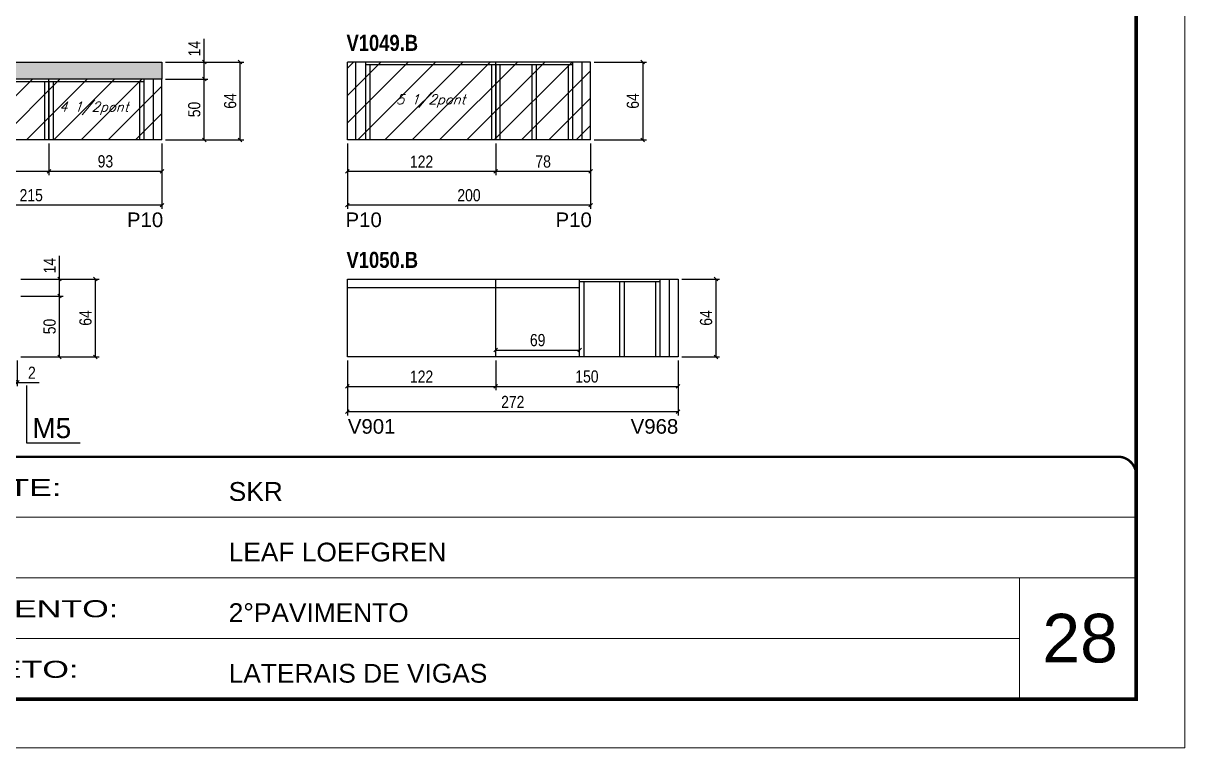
# Model space of a CAD drawing. Extents: x 3309 to 9563, y -2522 to 14608.
# Drawn here: x 8608 to 9563, y 6666 to 7262 of the extents above; entities that cross this region are included whole.
import ezdxf

# ---------------------------------------------------------------- set-up
doc = ezdxf.new("R2010")
doc.units = 0
doc.linetypes.add('CONTINUO', pattern=[0])
doc.linetypes.add('DASHED', pattern=[0.75, 0.5, -0.25])
for name, color, linetype in [('5', 5, 'Continuous'), ('COTA', 241, 'Continuous'), ('NOMENCLATURA', 7, 'Continuous'), ('Painéis', 200, 'Continuous'), ('SARR_2.2x7', 40, 'Continuous'), ('SARR_3.5x7', 81, 'Continuous'), ('texto', 7, 'Continuous')]:
    doc.layers.add(name, color=color, linetype=linetype)
for name, color, linetype, lineweight in [('CARIMBO', 255, 'Continuous', 9), ('Folhas', 255, 'Continuous', 9), ('Hachura', 251, 'Continuous', 9), ('SARRAFO DE PRESSAO', 251, 'DASHED', 9)]:
    doc.layers.add(name, color=color, linetype=linetype, lineweight=lineweight)
doc.styles.add('ARIAL', font='arial.ttf')
doc.styles.add('COTA TECNICA', font='techl___.ttf', dxfattribs={"height": 10})
doc.styles.add('Romans', font='romans.shx')
doc.styles.get("Standard").update_dxf_attribs({"font": 'arial.ttf'})
doc.styles.add('TECNICA', font='techb___.ttf', dxfattribs={"height": 10})
doc.styles.add('Tecnologia', font='')
doc.styles.get('Tecnologia').set_extended_font_data('Forgotten Futurist')
doc.dimstyles.new('PAINEL', dxfattribs={"dimtxt": 10, "dimasz": 3, "dimexe": 3, "dimexo": 3, "dimgap": 3, "dimtad": 1, "dimdec": 1, "dimzin": 12, "dimdsep": 46, "dimtxsty": 'COTA TECNICA', "dimblk1": 'OBLIQUE', "dimblk2": 'OBLIQUE', "dimsah": 1, "dimcen": 0.9, "dimclrd": 4, "dimclre": 4, "dimclrt": 240, "dimadec": 1, "dimazin": 3, "dimtfac": 1, "dimtdec": 1, "dimtmove": 0, "dimatfit": 3, "dimfxl": 1, "dimtolj": 1, "dimtzin": 12, "dimarcsym": 0})

# ---------------------------------------------------------------- blocks, each defined once
blk = doc.blocks.new('9999999999')
at = {"color": 30, "linetype": 'CONTINUO'}
for p, q in [((98564.56, 34379.64), (99583.98, 34379.64)), ((98564.56, 34329.83), (99487.98, 34329.83)), ((99583.98, 34329.83), (99487.98, 34329.83)), ((99487.98, 34329.83), (99487.98, 34230.21)), ((98564.56, 34280.02), (99487.98, 34280.02))]:
    blk.add_line(p, q, dxfattribs=at)
at = {"color": 30, "linetype": 'CONTINUO', "const_width": 2}
blk.add_lwpolyline([(99583.98, 34230.21), (99583.98, 34414.45, 0.414214), (99568.98, 34429.45), (98228.98, 34429.45, 0.414214), (98213.98, 34414.45), (98213.98, 34245.21, 0.414214), (98228.98, 34230.21), (99583.98, 34230.21)], format="xyb", dxfattribs=at)
at = {"layer": 'Folhas'}
blk.add_lwpolyline([(98138.98, 34190.21), (99623.98, 34190.21), (99623.98, 35240.21), (98138.98, 35240.21)], close=True, dxfattribs=at)
at = {"layer": 'Folhas', "color": 30, "const_width": 3}
blk.add_lwpolyline([(98213.98, 34230.21), (99583.98, 34230.21), (99583.98, 35200.21), (98213.98, 35200.21)], close=True, dxfattribs=at)
at = {"color": 7, "linetype": 'Continuous', "ltscale": 5, "style": 'ARIAL'}
for s, height, p in [('SKR', 15.483, (98837.68, 34393.13)), ('LEAF LOEFGREN', 15.4829, (98837.68, 34343.32)), ('2°PAVIMENTO', 15.4829, (98837.68, 34293.51)), ('LATERAIS DE VIGAS', 15.4829, (98837.68, 34243.7))]:
    blk.add_text(s, height=height, dxfattribs=at).set_placement(p)
at = {"layer": 'Folhas', "color": 7, "style": 'Tecnologia', "width": 1.5}
for s, p in [('CLIENTE:', (98573.65, 34397.17)), ('PAVIMENTO:', (98573.65, 34297.5)), ('PROJETO:', (98573.65, 34247.69))]:
    blk.add_text(s, height=14, dxfattribs=at).set_placement(p)
blk = doc.blocks.new('_Oblique')
at = {"color": 0, "linetype": 'ByBlock', "lineweight": -2}
blk.add_line((-0.5, -0.5), (0.5, 0.5), dxfattribs=at)
blk = doc.blocks.new('*D990')
at = {"layer": 'COTA', "color": 4, "linetype": 'ByBlock', "lineweight": -2, "transparency": 16777216}
for p, q in [((8628.67, 7163.07), (8628.67, 7137.15)), ((8721.67, 7163.07), (8721.67, 7137.15)), ((8721.67, 7140.15), (8628.67, 7140.15))]:
    blk.add_line(p, q, dxfattribs=at)
at = {"layer": 'Defpoints', "color": 0, "linetype": 'ByBlock', "transparency": 16777216}
for p in [(8628.67, 7166.07), (8721.67, 7166.07), (8628.67, 7140.15)]:
    blk.add_point(p, dxfattribs=at)
at = {"layer": 'COTA', "color": 4, "linetype": 'ByBlock', "lineweight": -2, "transparency": 16777216, "xscale": 3, "yscale": 3, "zscale": 3, "rotation": 180}
blk.add_blockref('_Oblique', (8628.67, 7140.15), dxfattribs=at)
at = {"layer": 'COTA', "color": 4, "linetype": 'ByBlock', "lineweight": -2, "transparency": 16777216, "xscale": 3, "yscale": 3, "zscale": 3}
blk.add_blockref('_Oblique', (8721.67, 7140.15), dxfattribs=at)
at = {"layer": 'COTA', "color": 240, "linetype": 'ByBlock', "transparency": 16777216, "insert": (8675.17, 7148.4), "char_height": 10, "attachment_point": 5, "style": 'COTA TECNICA'}
blk.add_mtext('\\A1;93', dxfattribs=at)
blk = doc.blocks.new('*D991')
at = {"layer": 'COTA', "color": 4, "linetype": 'ByBlock', "lineweight": -2, "transparency": 16777216}
for p, q in [((8506.67, 7163.07), (8506.67, 7137.15)), ((8628.67, 7163.07), (8628.67, 7137.15)), ((8628.67, 7140.15), (8506.67, 7140.15))]:
    blk.add_line(p, q, dxfattribs=at)
at = {"layer": 'Defpoints', "color": 0, "linetype": 'ByBlock', "transparency": 16777216}
for p in [(8506.67, 7166.07), (8628.67, 7166.07), (8506.67, 7140.15)]:
    blk.add_point(p, dxfattribs=at)
at = {"layer": 'COTA', "color": 4, "linetype": 'ByBlock', "lineweight": -2, "transparency": 16777216, "xscale": 3, "yscale": 3, "zscale": 3, "rotation": 180}
blk.add_blockref('_Oblique', (8506.67, 7140.15), dxfattribs=at)
at = {"layer": 'COTA', "color": 4, "linetype": 'ByBlock', "lineweight": -2, "transparency": 16777216, "xscale": 3, "yscale": 3, "zscale": 3}
blk.add_blockref('_Oblique', (8628.67, 7140.15), dxfattribs=at)
at = {"layer": 'COTA', "color": 240, "linetype": 'ByBlock', "transparency": 16777216, "insert": (8567.67, 7148.21), "char_height": 10, "attachment_point": 5, "style": 'COTA TECNICA'}
blk.add_mtext('\\A1;122', dxfattribs=at)
blk = doc.blocks.new('*D1002')
at = {"layer": 'COTA', "color": 4, "linetype": 'ByBlock', "lineweight": -2, "transparency": 16777216}
for p, q in [((8506.67, 7163.07), (8506.67, 7109.44)), ((8721.67, 7163.07), (8721.67, 7109.44)), ((8721.67, 7112.44), (8506.67, 7112.44))]:
    blk.add_line(p, q, dxfattribs=at)
at = {"layer": 'Defpoints', "color": 0, "linetype": 'ByBlock', "transparency": 16777216}
for p in [(8506.67, 7166.07), (8721.67, 7166.07), (8506.67, 7112.44)]:
    blk.add_point(p, dxfattribs=at)
at = {"layer": 'COTA', "color": 4, "linetype": 'ByBlock', "lineweight": -2, "transparency": 16777216, "xscale": 3, "yscale": 3, "zscale": 3, "rotation": 180}
blk.add_blockref('_Oblique', (8506.67, 7112.44), dxfattribs=at)
at = {"layer": 'COTA', "color": 4, "linetype": 'ByBlock', "lineweight": -2, "transparency": 16777216, "xscale": 3, "yscale": 3, "zscale": 3}
blk.add_blockref('_Oblique', (8721.67, 7112.44), dxfattribs=at)
at = {"layer": 'COTA', "color": 240, "linetype": 'ByBlock', "transparency": 16777216, "insert": (8614.17, 7120.55), "char_height": 10, "attachment_point": 5, "style": 'COTA TECNICA'}
blk.add_mtext('\\A1;215', dxfattribs=at)
blk = doc.blocks.new('*D1003')
at = {"layer": 'COTA', "color": 4, "lineweight": -2, "transparency": 16777216}
for p, q in [((8724.67, 7216.07), (8759.42, 7216.07)), ((8756.42, 7166.07), (8756.42, 7216.07)), ((8724.67, 7166.07), (8759.42, 7166.07))]:
    blk.add_line(p, q, dxfattribs=at)
at = {"layer": 'Defpoints', "color": 0, "transparency": 16777216}
for p in [(8721.67, 7216.07), (8756.42, 7216.07), (8721.67, 7166.07)]:
    blk.add_point(p, dxfattribs=at)
at = {"layer": 'COTA', "color": 4, "lineweight": -2, "transparency": 16777216, "xscale": 3, "yscale": 3, "zscale": 3}
for p, rotation in [((8756.42, 7216.07), 90), ((8756.42, 7166.07), 270)]:
    blk.add_blockref('_Oblique', p, dxfattribs=dict(at, rotation=rotation))
at = {"layer": 'COTA', "color": 240, "transparency": 16777216, "insert": (8748.31, 7191.07), "char_height": 10, "attachment_point": 5, "rotation": 90, "style": 'COTA TECNICA'}
blk.add_mtext('\\A1;50', dxfattribs=at)
blk = doc.blocks.new('*D1004')
at = {"layer": 'COTA', "color": 4, "lineweight": -2, "transparency": 16777216}
for p, q in [((8756.42, 7230.07), (8756.42, 7249.19)), ((8724.67, 7230.07), (8759.42, 7230.07)), ((8756.42, 7216.07), (8756.42, 7230.07)), ((8724.67, 7216.07), (8759.42, 7216.07))]:
    blk.add_line(p, q, dxfattribs=at)
at = {"layer": 'Defpoints', "color": 0, "transparency": 16777216}
for p in [(8721.67, 7230.07), (8756.42, 7230.07), (8721.67, 7216.07)]:
    blk.add_point(p, dxfattribs=at)
at = {"layer": 'COTA', "color": 4, "lineweight": -2, "transparency": 16777216, "xscale": 3, "yscale": 3, "zscale": 3}
for p, rotation in [((8756.42, 7230.07), 90), ((8756.42, 7216.07), 270)]:
    blk.add_blockref('_Oblique', p, dxfattribs=dict(at, rotation=rotation))
at = {"layer": 'COTA', "color": 240, "transparency": 16777216, "insert": (8748.35, 7241.13), "char_height": 10, "attachment_point": 5, "rotation": 90, "style": 'COTA TECNICA'}
blk.add_mtext('\\A1;14', dxfattribs=at)
blk = doc.blocks.new('*D1005')
at = {"layer": 'COTA', "color": 4, "lineweight": -2, "transparency": 16777216}
for p, q in [((8724.67, 7230.07), (8788.92, 7230.07)), ((8785.92, 7166.07), (8785.92, 7230.07)), ((8724.67, 7166.07), (8788.92, 7166.07))]:
    blk.add_line(p, q, dxfattribs=at)
at = {"layer": 'Defpoints', "color": 0, "transparency": 16777216}
for p in [(8721.67, 7230.07), (8785.92, 7230.07), (8721.67, 7166.07)]:
    blk.add_point(p, dxfattribs=at)
at = {"layer": 'COTA', "color": 4, "lineweight": -2, "transparency": 16777216, "xscale": 3, "yscale": 3, "zscale": 3}
for p, rotation in [((8785.92, 7230.07), 90), ((8785.92, 7166.07), 270)]:
    blk.add_blockref('_Oblique', p, dxfattribs=dict(at, rotation=rotation))
at = {"layer": 'COTA', "color": 240, "transparency": 16777216, "insert": (8777.82, 7198.07), "char_height": 10, "attachment_point": 5, "rotation": 90, "style": 'COTA TECNICA'}
blk.add_mtext('\\A1;64', dxfattribs=at)
blk = doc.blocks.new('*D992')
at = {"layer": 'COTA', "color": 4, "linetype": 'ByBlock', "lineweight": -2, "transparency": 16777216}
for p, q in [((8996.19, 7163.07), (8996.19, 7137.15)), ((9074.19, 7163.07), (9074.19, 7137.15)), ((9074.19, 7140.15), (8996.19, 7140.15))]:
    blk.add_line(p, q, dxfattribs=at)
at = {"layer": 'Defpoints', "color": 0, "linetype": 'ByBlock', "transparency": 16777216}
for p in [(8996.19, 7166.07), (9074.19, 7166.07), (8996.19, 7140.15)]:
    blk.add_point(p, dxfattribs=at)
at = {"layer": 'COTA', "color": 4, "linetype": 'ByBlock', "lineweight": -2, "transparency": 16777216, "xscale": 3, "yscale": 3, "zscale": 3, "rotation": 180}
blk.add_blockref('_Oblique', (8996.19, 7140.15), dxfattribs=at)
at = {"layer": 'COTA', "color": 4, "linetype": 'ByBlock', "lineweight": -2, "transparency": 16777216, "xscale": 3, "yscale": 3, "zscale": 3}
blk.add_blockref('_Oblique', (9074.19, 7140.15), dxfattribs=at)
at = {"layer": 'COTA', "color": 240, "linetype": 'ByBlock', "transparency": 16777216, "insert": (9035.19, 7148.25), "char_height": 10, "attachment_point": 5, "style": 'COTA TECNICA'}
blk.add_mtext('\\A1;78', dxfattribs=at)
blk = doc.blocks.new('*D993')
at = {"layer": 'COTA', "color": 4, "linetype": 'ByBlock', "lineweight": -2, "transparency": 16777216}
for p, q in [((8874.19, 7163.07), (8874.19, 7137.15)), ((8996.19, 7163.07), (8996.19, 7137.15)), ((8996.19, 7140.15), (8874.19, 7140.15))]:
    blk.add_line(p, q, dxfattribs=at)
at = {"layer": 'Defpoints', "color": 0, "linetype": 'ByBlock', "transparency": 16777216}
for p in [(8874.19, 7166.07), (8996.19, 7166.07), (8874.19, 7140.15)]:
    blk.add_point(p, dxfattribs=at)
at = {"layer": 'COTA', "color": 4, "linetype": 'ByBlock', "lineweight": -2, "transparency": 16777216, "xscale": 3, "yscale": 3, "zscale": 3, "rotation": 180}
blk.add_blockref('_Oblique', (8874.19, 7140.15), dxfattribs=at)
at = {"layer": 'COTA', "color": 4, "linetype": 'ByBlock', "lineweight": -2, "transparency": 16777216, "xscale": 3, "yscale": 3, "zscale": 3}
blk.add_blockref('_Oblique', (8996.19, 7140.15), dxfattribs=at)
at = {"layer": 'COTA', "color": 240, "linetype": 'ByBlock', "transparency": 16777216, "insert": (8935.19, 7148.21), "char_height": 10, "attachment_point": 5, "style": 'COTA TECNICA'}
blk.add_mtext('\\A1;122', dxfattribs=at)
blk = doc.blocks.new('*D1006')
at = {"layer": 'COTA', "color": 4, "linetype": 'ByBlock', "lineweight": -2, "transparency": 16777216}
for p, q in [((8874.19, 7163.07), (8874.19, 7109.44)), ((9074.19, 7163.07), (9074.19, 7109.44)), ((9074.19, 7112.44), (8874.19, 7112.44))]:
    blk.add_line(p, q, dxfattribs=at)
at = {"layer": 'Defpoints', "color": 0, "linetype": 'ByBlock', "transparency": 16777216}
for p in [(8874.19, 7166.07), (9074.19, 7166.07), (8874.19, 7112.44)]:
    blk.add_point(p, dxfattribs=at)
at = {"layer": 'COTA', "color": 4, "linetype": 'ByBlock', "lineweight": -2, "transparency": 16777216, "xscale": 3, "yscale": 3, "zscale": 3, "rotation": 180}
blk.add_blockref('_Oblique', (8874.19, 7112.44), dxfattribs=at)
at = {"layer": 'COTA', "color": 4, "linetype": 'ByBlock', "lineweight": -2, "transparency": 16777216, "xscale": 3, "yscale": 3, "zscale": 3}
blk.add_blockref('_Oblique', (9074.19, 7112.44), dxfattribs=at)
at = {"layer": 'COTA', "color": 240, "linetype": 'ByBlock', "transparency": 16777216, "insert": (8974.19, 7120.55), "char_height": 10, "attachment_point": 5, "style": 'COTA TECNICA'}
blk.add_mtext('\\A1;200', dxfattribs=at)
blk = doc.blocks.new('*D994')
at = {"layer": 'COTA', "color": 4, "lineweight": -2, "transparency": 16777216}
for p, q in [((9077.19, 7230.07), (9120.08, 7230.07)), ((9117.08, 7230.07), (9117.08, 7166.07)), ((9077.19, 7166.07), (9120.08, 7166.07))]:
    blk.add_line(p, q, dxfattribs=at)
at = {"layer": 'Defpoints', "color": 0, "transparency": 16777216}
for p in [(9074.19, 7230.07), (9074.19, 7166.07), (9117.08, 7166.07)]:
    blk.add_point(p, dxfattribs=at)
at = {"layer": 'COTA', "color": 4, "lineweight": -2, "transparency": 16777216, "xscale": 3, "yscale": 3, "zscale": 3}
for p, rotation in [((9117.08, 7230.07), 90), ((9117.08, 7166.07), 270)]:
    blk.add_blockref('_Oblique', p, dxfattribs=dict(at, rotation=rotation))
at = {"layer": 'COTA', "color": 240, "transparency": 16777216, "insert": (9108.98, 7198.07), "char_height": 10, "attachment_point": 5, "rotation": 90, "style": 'COTA TECNICA'}
blk.add_mtext('\\A1;64', dxfattribs=at)
blk = doc.blocks.new('*D996')
at = {"layer": 'COTA', "color": 4, "lineweight": -2, "transparency": 16777216}
for p, q in [((8605.67, 7037.68), (8640.42, 7037.68)), ((8637.42, 6987.68), (8637.42, 7037.68)), ((8605.67, 6987.68), (8640.42, 6987.68))]:
    blk.add_line(p, q, dxfattribs=at)
at = {"layer": 'Defpoints', "color": 0, "transparency": 16777216}
for p in [(8602.67, 7037.68), (8637.42, 7037.68), (8602.67, 6987.68)]:
    blk.add_point(p, dxfattribs=at)
at = {"layer": 'COTA', "color": 4, "lineweight": -2, "transparency": 16777216, "xscale": 3, "yscale": 3, "zscale": 3}
for p, rotation in [((8637.42, 7037.68), 90), ((8637.42, 6987.68), 270)]:
    blk.add_blockref('_Oblique', p, dxfattribs=dict(at, rotation=rotation))
at = {"layer": 'COTA', "color": 240, "transparency": 16777216, "insert": (8629.31, 7012.68), "char_height": 10, "attachment_point": 5, "rotation": 90, "style": 'COTA TECNICA'}
blk.add_mtext('\\A1;50', dxfattribs=at)
blk = doc.blocks.new('*D997')
at = {"layer": 'COTA', "color": 4, "lineweight": -2, "transparency": 16777216}
for p, q in [((8637.42, 7051.68), (8637.42, 7070.8)), ((8605.67, 7051.68), (8640.42, 7051.68)), ((8637.42, 7037.68), (8637.42, 7051.68)), ((8605.67, 7037.68), (8640.42, 7037.68))]:
    blk.add_line(p, q, dxfattribs=at)
at = {"layer": 'Defpoints', "color": 0, "transparency": 16777216}
for p in [(8602.67, 7051.68), (8637.42, 7051.68), (8602.67, 7037.68)]:
    blk.add_point(p, dxfattribs=at)
at = {"layer": 'COTA', "color": 4, "lineweight": -2, "transparency": 16777216, "xscale": 3, "yscale": 3, "zscale": 3}
for p, rotation in [((8637.42, 7051.68), 90), ((8637.42, 7037.68), 270)]:
    blk.add_blockref('_Oblique', p, dxfattribs=dict(at, rotation=rotation))
at = {"layer": 'COTA', "color": 240, "transparency": 16777216, "insert": (8629.35, 7062.74), "char_height": 10, "attachment_point": 5, "rotation": 90, "style": 'COTA TECNICA'}
blk.add_mtext('\\A1;14', dxfattribs=at)
blk = doc.blocks.new('*D998')
at = {"layer": 'COTA', "color": 4, "lineweight": -2, "transparency": 16777216}
for p, q in [((8605.67, 7051.68), (8669.92, 7051.68)), ((8666.92, 6987.68), (8666.92, 7051.68)), ((8605.67, 6987.68), (8669.92, 6987.68))]:
    blk.add_line(p, q, dxfattribs=at)
at = {"layer": 'Defpoints', "color": 0, "transparency": 16777216}
for p in [(8602.67, 7051.68), (8666.92, 7051.68), (8602.67, 6987.68)]:
    blk.add_point(p, dxfattribs=at)
at = {"layer": 'COTA', "color": 4, "lineweight": -2, "transparency": 16777216, "xscale": 3, "yscale": 3, "zscale": 3}
for p, rotation in [((8666.92, 7051.68), 90), ((8666.92, 6987.68), 270)]:
    blk.add_blockref('_Oblique', p, dxfattribs=dict(at, rotation=rotation))
at = {"layer": 'COTA', "color": 240, "transparency": 16777216, "insert": (8658.82, 7019.68), "char_height": 10, "attachment_point": 5, "rotation": 90, "style": 'COTA TECNICA'}
blk.add_mtext('\\A1;64', dxfattribs=at)
blk = doc.blocks.new('*D999')
at = {"layer": 'COTA', "color": 4, "lineweight": -2, "transparency": 16777216}
for p, q in [((8600.67, 6984.68), (8600.67, 6963.68)), ((8602.67, 6984.68), (8602.67, 6963.68)), ((8600.67, 6966.68), (8597.67, 6966.68)), ((8600.67, 6966.68), (8602.67, 6966.68)), ((8602.67, 6966.68), (8620.78, 6966.68))]:
    blk.add_line(p, q, dxfattribs=at)
at = {"layer": 'Defpoints', "color": 0, "transparency": 16777216}
for p in [(8600.67, 6987.68, 0), (8602.67, 6987.68, 0), (8602.67, 6966.68)]:
    blk.add_point(p, dxfattribs=at)
at = {"layer": 'COTA', "color": 4, "lineweight": -2, "transparency": 16777216, "xscale": 3, "yscale": 3, "zscale": 3}
blk.add_blockref('_Oblique', (8600.67, 6966.68), dxfattribs=at)
at = {"layer": 'COTA', "color": 4, "lineweight": -2, "transparency": 16777216, "xscale": 3, "yscale": 3, "zscale": 3, "rotation": 180}
blk.add_blockref('_Oblique', (8602.67, 6966.68), dxfattribs=at)
at = {"layer": 'COTA', "color": 240, "transparency": 16777216, "insert": (8614.72, 6974.68), "char_height": 10, "attachment_point": 5, "style": 'COTA TECNICA'}
blk.add_mtext('\\A1;2', dxfattribs=at)
blk = doc.blocks.new('*D1000')
at = {"layer": 'COTA', "color": 4, "lineweight": -2, "transparency": 16777216}
for p, q in [((8874.19, 6984.68), (8874.19, 6939.58)), ((9146.19, 6984.68), (9146.19, 6939.58)), ((9146.19, 6942.58), (8874.19, 6942.58))]:
    blk.add_line(p, q, dxfattribs=at)
at = {"layer": 'Defpoints', "color": 0, "transparency": 16777216}
for p in [(8874.19, 6987.68), (9146.19, 6987.68), (8874.19, 6942.58)]:
    blk.add_point(p, dxfattribs=at)
at = {"layer": 'COTA', "color": 4, "lineweight": -2, "transparency": 16777216, "xscale": 3, "yscale": 3, "zscale": 3, "rotation": 180}
blk.add_blockref('_Oblique', (8874.19, 6942.58), dxfattribs=at)
at = {"layer": 'COTA', "color": 4, "lineweight": -2, "transparency": 16777216, "xscale": 3, "yscale": 3, "zscale": 3}
blk.add_blockref('_Oblique', (9146.19, 6942.58), dxfattribs=at)
at = {"layer": 'COTA', "color": 240, "transparency": 16777216, "insert": (9010.19, 6950.65), "char_height": 10, "attachment_point": 5, "style": 'COTA TECNICA'}
blk.add_mtext('\\A1;272', dxfattribs=at)
blk = doc.blocks.new('*D1001')
at = {"layer": 'COTA', "color": 4, "lineweight": -2, "transparency": 16777216}
for p, q in [((9149.19, 7051.68), (9180.31, 7051.68)), ((9177.31, 7051.68), (9177.31, 6987.68)), ((9149.19, 6987.68), (9180.31, 6987.68))]:
    blk.add_line(p, q, dxfattribs=at)
at = {"layer": 'Defpoints', "color": 0, "transparency": 16777216}
for p in [(9146.19, 7051.68), (9146.19, 6987.68), (9177.31, 6987.68)]:
    blk.add_point(p, dxfattribs=at)
at = {"layer": 'COTA', "color": 4, "lineweight": -2, "transparency": 16777216, "xscale": 3, "yscale": 3, "zscale": 3}
for p, rotation in [((9177.31, 7051.68), 90), ((9177.31, 6987.68), 270)]:
    blk.add_blockref('_Oblique', p, dxfattribs=dict(at, rotation=rotation))
at = {"layer": 'COTA', "color": 240, "transparency": 16777216, "insert": (9169.21, 7019.68), "char_height": 10, "attachment_point": 5, "rotation": 90, "style": 'COTA TECNICA'}
blk.add_mtext('\\A1;64', dxfattribs=at)
blk = doc.blocks.new('*D1007')
at = {"layer": 'COTA', "color": 4, "lineweight": -2, "transparency": 16777216}
for p, q in [((8874.19, 6984.68), (8874.19, 6960.42)), ((8996.19, 6984.68), (8996.19, 6960.42)), ((8874.19, 6963.42), (8996.19, 6963.42))]:
    blk.add_line(p, q, dxfattribs=at)
at = {"layer": 'Defpoints', "color": 0, "transparency": 16777216}
for p in [(8874.19, 6987.68, 0), (8996.19, 6987.68, 0), (8996.19, 6963.42)]:
    blk.add_point(p, dxfattribs=at)
at = {"layer": 'COTA', "color": 4, "lineweight": -2, "transparency": 16777216, "xscale": 3, "yscale": 3, "zscale": 3, "rotation": 180}
blk.add_blockref('_Oblique', (8874.19, 6963.42), dxfattribs=at)
at = {"layer": 'COTA', "color": 4, "lineweight": -2, "transparency": 16777216, "xscale": 3, "yscale": 3, "zscale": 3}
blk.add_blockref('_Oblique', (8996.19, 6963.42), dxfattribs=at)
at = {"layer": 'COTA', "color": 240, "transparency": 16777216, "insert": (8935.19, 6971.48), "char_height": 10, "attachment_point": 5, "style": 'COTA TECNICA'}
blk.add_mtext('\\A1;122', dxfattribs=at)
blk = doc.blocks.new('*D1008')
at = {"layer": 'COTA', "color": 4, "lineweight": -2, "transparency": 16777216}
for p, q in [((8996.19, 6984.68), (8996.19, 6960.42)), ((9146.19, 6984.68), (9146.19, 6960.42)), ((8996.19, 6963.42), (9146.19, 6963.42))]:
    blk.add_line(p, q, dxfattribs=at)
at = {"layer": 'Defpoints', "color": 0, "transparency": 16777216}
for p in [(8996.19, 6987.68, 0), (9146.19, 6987.68, 0), (9146.19, 6963.42)]:
    blk.add_point(p, dxfattribs=at)
at = {"layer": 'COTA', "color": 4, "lineweight": -2, "transparency": 16777216, "xscale": 3, "yscale": 3, "zscale": 3, "rotation": 180}
blk.add_blockref('_Oblique', (8996.19, 6963.42), dxfattribs=at)
at = {"layer": 'COTA', "color": 4, "lineweight": -2, "transparency": 16777216, "xscale": 3, "yscale": 3, "zscale": 3}
blk.add_blockref('_Oblique', (9146.19, 6963.42), dxfattribs=at)
at = {"layer": 'COTA', "color": 240, "transparency": 16777216, "insert": (9071.19, 6971.53), "char_height": 10, "attachment_point": 5, "style": 'COTA TECNICA'}
blk.add_mtext('\\A1;150', dxfattribs=at)
blk = doc.blocks.new('*D1009')
at = {"layer": 'COTA', "color": 4, "lineweight": -2, "transparency": 16777216}
for p, q in [((8996.19, 6990.68), (8996.19, 6996.32)), ((8996.19, 6993.32), (9065.19, 6993.32)), ((9065.19, 6990.68), (9065.19, 6996.32))]:
    blk.add_line(p, q, dxfattribs=at)
at = {"layer": 'Defpoints', "color": 0, "transparency": 16777216}
for p in [(9065.19, 6993.32), (8996.19, 6987.68, 0), (9065.19, 6987.68, 0)]:
    blk.add_point(p, dxfattribs=at)
at = {"layer": 'COTA', "color": 4, "lineweight": -2, "transparency": 16777216, "xscale": 3, "yscale": 3, "zscale": 3, "rotation": 180}
blk.add_blockref('_Oblique', (8996.19, 6993.32), dxfattribs=at)
at = {"layer": 'COTA', "color": 4, "lineweight": -2, "transparency": 16777216, "xscale": 3, "yscale": 3, "zscale": 3}
blk.add_blockref('_Oblique', (9065.19, 6993.32), dxfattribs=at)
at = {"layer": 'COTA', "color": 240, "transparency": 16777216, "insert": (9030.69, 7001.45), "char_height": 10, "attachment_point": 5, "style": 'COTA TECNICA'}
blk.add_mtext('\\A1;69', dxfattribs=at)

msp = doc.modelspace()

# ---------------------------------------------------------------- hatches: boundary and pattern name
at = {"layer": 'COTA'}
h = msp.add_hatch(dxfattribs=at)
h.set_pattern_fill('AR-CONC', color=256, scale=0.03)
h.set_pattern_definition([(50, (3418.8246, -1267.5844), (5.46554, -0.4781726), [0.5715, -6.2865]), (355, (3418.8246, -1267.5844), (-1.0573026, 5.7317054), [0.4572, -5.0292175]), (100.451445, (3419.28, -1267.624), (4.4082374, 5.2535326), [0.4857003, -5.3427073]), (46.1842, (3418.8246, -1266.0604), (8.132371, -1.26127), [0.85725, -9.42975]), (96.63556, (3419.502, -1266.1655), (7.122124, 7.422784), [0.728551, -8.014068]), (351.18415, (3418.8246, -1266.06), (7.122124, 7.422784), [0.685799, -7.543792]), (21, (3419.5866, -1266.4414), (4.5484317, -3.067956), [0.5715, -6.2865]), (326, (3419.5866, -1266.4414), (1.854061, 5.525639), [0.4572, -5.0292]), (71.451445, (3419.9656, -1266.697), (6.4024926, 2.457683), [0.4857003, -5.342698]), (37.5, (3418.8246, -1267.5844), (0.0926581, 2.53665117), [0, -4.96824, 0, -5.1054, 0, -5.04825]), (7.5, (3418.8246, -1267.5844), (2.0045899, 3.00541724), [0, -2.91084, 0, -4.85394, 0, -1.92405]), (327.5, (3417.1253, -1267.5844), (4.06771786, -0.1718623), [0, -1.905, 0, -5.9436, 0, -7.8867]), (317.5, (3416.3633, -1267.5844), (4.4438754, 0.7627947), [0, -2.4765, 0, -3.94716, 0, -5.6007])])
h.paths.add_polyline_path([(8506.67, 7230.07), (8506.67, 7216.07), (8721.67, 7216.07), (8721.67, 7230.07)])
at = {"layer": 'Hachura', "linetype": 'ByBlock'}
h = msp.add_hatch(dxfattribs=at)
h.set_pattern_fill('ANSI31', color=256, scale=5)
h.set_pattern_definition([(45, (1860.84, -4592.836), (-11.22532, 11.22532), [])])
h.paths.add_polyline_path([(8996.19, 7230.07), (8874.19, 7230.07), (8874.19, 7166.07), (8996.19, 7166.07)])
h.paths.add_polyline_path([(8996.19, 7230.07), (8996.19, 7166.07), (9074.19, 7166.07), (9074.19, 7230.07)])
h = msp.add_hatch(dxfattribs=at)
h.set_pattern_fill('ANSI31', color=256, scale=5)
h.set_pattern_definition([(45, (4693.06, 60.937), (-11.22532, 11.22532), [])])
h.paths.add_polyline_path([(8628.67, 7216.07), (8506.67, 7216.07), (8506.67, 7166.07), (8628.67, 7166.07)])
h.paths.add_polyline_path([(8628.67, 7216.07), (8628.67, 7166.07), (8721.67, 7166.07), (8721.67, 7216.07)])

# ---------------------------------------------------------------- linework, layer by layer
at = {"layer": 'COTA'}
for p, q in [((8506.67, 7230.07, 0), (8721.67, 7230.07, 0)), ((8721.67, 7230.07, 0), (8721.67, 7216.07, 0))]:
    msp.add_line(p, q, dxfattribs=at)
at = {"layer": 'NOMENCLATURA', "linetype": 'Continuous'}
for p, q in [((8610.58, 6916.75), (8610.58, 6964.17)), ((8654.28, 6916.75), (8610.58, 6916.75))]:
    msp.add_line(p, q, dxfattribs=at)
at = {"layer": 'Painéis', "linetype": 'ByBlock'}
for p, q in [((9074.19, 7230.07, 0), (8874.19, 7230.07, 0)), ((8874.19, 7166.07, 0), (8874.19, 7230.07, 0)), ((8996.19, 7166.07, 0), (8996.19, 7230.07, 0)), ((9074.19, 7166.07, 0), (9074.19, 7230.07, 0)), ((8721.67, 7216.07, 0), (8506.67, 7216.07, 0)), ((8628.67, 7166.07, 0), (8628.67, 7216.07, 0)), ((8721.67, 7166.07, 0), (8721.67, 7216.07, 0)), ((8721.67, 7166.07, 0), (8506.67, 7166.07, 0)), ((9074.19, 7166.07, 0), (8874.19, 7166.07, 0)), ((8874.19, 6987.68, 0), (8874.19, 7051.68, 0)), ((8874.19, 7051.68, 0), (9146.19, 7051.68, 0)), ((8996.19, 6987.68, 0), (8996.19, 7051.68, 0)), ((9146.19, 7051.68, 0), (9146.19, 6987.68, 0)), ((9146.19, 6987.68, 0), (8874.19, 6987.68, 0))]:
    msp.add_line(p, q, dxfattribs=at)
at = {"layer": 'SARR_2.2x7', "linetype": 'Continuous'}
for p, q in [((8881.19, 7166.07, 0), (8881.19, 7230.07, 0)), ((8996.19, 7227.87, 0), (8889.19, 7227.87, 0)), ((9059.19, 7227.87, 0), (8996.19, 7227.87, 0)), ((9067.19, 7166.07, 0), (9067.19, 7230.07, 0)), ((8628.67, 7213.87, 0), (8521.67, 7213.87, 0)), ((8706.67, 7213.87, 0), (8628.67, 7213.87, 0)), ((8714.67, 7166.07, 0), (8714.67, 7216.07, 0)), ((9139.19, 6987.68, 0), (9139.19, 7051.68, 0)), ((8874.19, 7044.68, 0), (8996.19, 7044.68, 0)), ((8996.19, 7044.68, 0), (9065.19, 7044.68, 0)), ((9131.19, 7049.48, 0), (9065.19, 7049.48, 0))]:
    msp.add_line(p, q, dxfattribs=at)
at = {"layer": 'SARR_3.5x7'}
for p, q in [((8889.19, 7230.07, 0), (8889.19, 7166.07, 0)), ((8892.69, 7227.87, 0), (8892.69, 7166.07, 0)), ((8992.69, 7227.87, 0), (8992.69, 7166.07, 0)), ((8996.19, 7227.87, 0), (8996.19, 7166.07, 0)), ((8999.69, 7227.87, 0), (8999.69, 7166.07, 0)), ((9025.96, 7227.87, 0), (9025.96, 7166.07, 0)), ((9029.46, 7227.87, 0), (9029.46, 7166.07, 0)), ((9055.69, 7227.87, 0), (9055.69, 7166.07, 0)), ((9059.19, 7230.07, 0), (9059.19, 7166.07, 0)), ((8625.17, 7213.87, 0), (8625.17, 7166.07, 0)), ((8628.67, 7213.87, 0), (8628.67, 7166.07, 0)), ((8632.17, 7213.87, 0), (8632.17, 7166.07, 0)), ((8703.17, 7213.87, 0), (8703.17, 7166.07, 0)), ((8706.67, 7216.07, 0), (8706.67, 7166.07, 0)), ((9065.19, 6987.68, 0), (9065.19, 7051.68, 0)), ((9131.19, 7051.68, 0), (9131.19, 6987.68, 0)), ((9068.69, 7049.48, 0), (9068.69, 6987.68, 0)), ((9098.18, 6987.68, 0), (9098.18, 7049.48, 0)), ((9101.68, 7049.48, 0), (9101.68, 6987.68, 0)), ((9127.69, 7049.48, 0), (9127.69, 6987.68, 0))]:
    msp.add_line(p, q, dxfattribs=at)

# ---------------------------------------------------------------- block references
at = {"layer": 'SARRAFO DE PRESSAO', "color": 6, "linetype": 'ByBlock'}
msp.add_blockref('9999999999', (-90061.11, -27523.8), dxfattribs=at)

# ---------------------------------------------------------------- texts
at = {"layer": '5', "linetype": 'Continuous'}
for s, rotation, p in [('P10', 0.00004, (8692.88, 7094.43, 0)), ('P10', 359.99996, (8872.66, 7094.43, 0)), ('P10', 0.00004, (9045.4, 7094.43, 0)), ('V901', 359.99996, (8874.58, 6924.57, 0)), ('V968', 359.99996, (9107.16, 6924.57, 0))]:
    msp.add_text(s, height=12, rotation=rotation, dxfattribs=at).set_placement(p)
at = {"layer": 'CARIMBO', "style": 'ARIAL'}
msp.add_text('28', height=40, dxfattribs=at).set_placement((9445.73, 6736.55))
at = {"layer": 'NOMENCLATURA', "style": 'TECNICA'}
for s, p in [('V1049.B', (8873.47, 7239.26, 0)), ('V1050.B', (8873.47, 7060.87, 0))]:
    msp.add_text(s, height=13.2, dxfattribs=at).set_placement(p)
at = {"layer": 'NOMENCLATURA', "linetype": 'Continuous'}
msp.add_text('M5', height=16.5, dxfattribs=at).set_placement((8615.04, 6920.95))
at = {"layer": 'texto', "color": 2, "char_height": 8, "attachment_point": 5, "style": 'Romans'}
for s, insert in [('{\\Q19;\\C256;5 1/2pont}', (8942.69, 7198.07, 0)), ('{\\Q19;\\C256;4 1/2pont}', (8665.67, 7192.07, 0))]:
    msp.add_mtext(s, dxfattribs=dict(at, insert=insert))

# ---------------------------------------------------------------- dimensions: what is measured, and where the dimension line sits
at = {"layer": 'COTA'}
for base, p1, p2, picture, middle in [((8756.42, 7230.07, 0), (8721.67, 7216.07, 0), (8721.67, 7230.07, 0), '*D1004', (8748.35, 7241.13, 0)), ((8785.92, 7230.07, 0), (8721.67, 7166.07, 0), (8721.67, 7230.07, 0), '*D1005', (8777.82, 7198.07, 0)), ((9117.08, 7166.07, 0), (9074.19, 7230.07, 0), (9074.19, 7166.07, 0), '*D994', (9108.98, 7198.07, 0)), ((8756.42, 7216.07, 0), (8721.67, 7166.07, 0), (8721.67, 7216.07, 0), '*D1003', (8748.31, 7191.07, 0)), ((8637.42, 7051.68, 0), (8602.67, 7037.68, 0), (8602.67, 7051.68, 0), '*D997', (8629.35, 7062.74, 0)), ((8666.92, 7051.68, 0), (8602.67, 6987.68, 0), (8602.67, 7051.68, 0), '*D998', (8658.82, 7019.68, 0)), ((9177.31, 6987.68, 0), (9146.19, 7051.68, 0), (9146.19, 6987.68, 0), '*D1001', (9169.21, 7019.68, 0)), ((8637.42, 7037.68, 0), (8602.67, 6987.68, 0), (8602.67, 7037.68, 0), '*D996', (8629.31, 7012.68, 0))]:
    dim = msp.add_linear_dim(base=base, p1=p1, p2=p2, angle=90, dimstyle='PAINEL', dxfattribs=at)
    dim.commit()
    dim.dimension.update_dxf_attribs({"geometry": picture, "text_midpoint": middle})
at = {"layer": 'COTA', "linetype": 'ByBlock'}
for base, p1, p2, picture, middle in [((8506.67, 7140.15, 0), (8628.67, 7166.07, 0), (8506.67, 7166.07, 0), '*D991', (8567.67, 7148.21, 0)), ((8874.19, 7140.15, 0), (8996.19, 7166.07, 0), (8874.19, 7166.07, 0), '*D993', (8935.19, 7148.21, 0))]:
    dim = msp.add_linear_dim(base=base, p1=p1, p2=p2, angle=180, dimstyle='PAINEL', override={"dimtmove": 1}, dxfattribs=at)
    dim.commit()
    dim.dimension.update_dxf_attribs({"geometry": picture, "text_midpoint": middle})
for base, p1, p2, picture, middle in [((8506.67, 7112.44, 0), (8721.67, 7166.07, 0), (8506.67, 7166.07, 0), '*D1002', (8614.17, 7120.55, 0)), ((8628.67, 7140.15, 0), (8721.67, 7166.07, 0), (8628.67, 7166.07, 0), '*D990', (8675.17, 7148.4, 0)), ((8874.19, 7112.44, 0), (9074.19, 7166.07, 0), (8874.19, 7166.07, 0), '*D1006', (8974.19, 7120.55, 0)), ((8996.19, 7140.15, 0), (9074.19, 7166.07, 0), (8996.19, 7166.07, 0), '*D992', (9035.19, 7148.25, 0))]:
    dim = msp.add_linear_dim(base=base, p1=p1, p2=p2, angle=180, dimstyle='PAINEL', dxfattribs=at)
    dim.commit()
    dim.dimension.update_dxf_attribs({"geometry": picture, "text_midpoint": middle})
at = {"layer": 'COTA'}
for base, p1, p2, picture, middle in [((9065.19, 6993.32), (8996.19, 6987.68, 0), (9065.19, 6987.68, 0), '*D1009', (9030.69, 7001.45)), ((8602.67, 6966.68), (8600.67, 6987.68, 0), (8602.67, 6987.68, 0), '*D999', (8614.72, 6974.68)), ((8874.19, 6942.58, 0), (9146.19, 6987.68, 0), (8874.19, 6987.68, 0), '*D1000', (9010.19, 6950.65, 0)), ((8996.19, 6963.42), (8874.19, 6987.68, 0), (8996.19, 6987.68, 0), '*D1007', (8935.19, 6971.48))]:
    dim = msp.add_linear_dim(base=base, p1=p1, p2=p2, dimstyle='PAINEL', dxfattribs=at)
    dim.commit()
    dim.dimension.update_dxf_attribs({"geometry": picture, "text_midpoint": middle})
dim = msp.add_linear_dim(base=(9146.19, 6963.42), p1=(8996.19, 6987.68, 0), p2=(9146.19, 6987.68, 0), dimstyle='PAINEL', override={"dimtmove": 1}, dxfattribs=at)
dim.commit()
dim.dimension.update_dxf_attribs({"geometry": '*D1008', "text_midpoint": (9071.19, 6971.53)})

doc.saveas('drawing.dxf')
